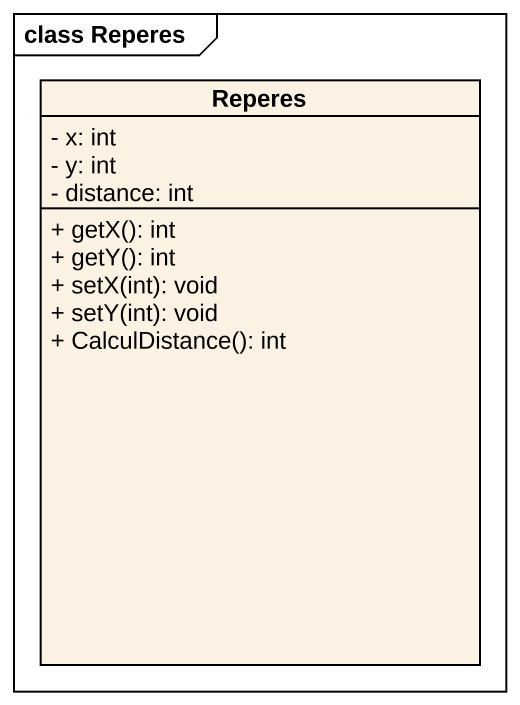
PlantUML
@startuml
mainframe class Reperes
hide circle
hide empty members
skinparam classAttributeIconSize 0
class Reperes {
  - x: int
  - y: int
  - distance: int
  + getX(): int
  + getY(): int
  + setX(int): void
  + setY(int): void
  + CalculDistance(): int
}
@enduml
